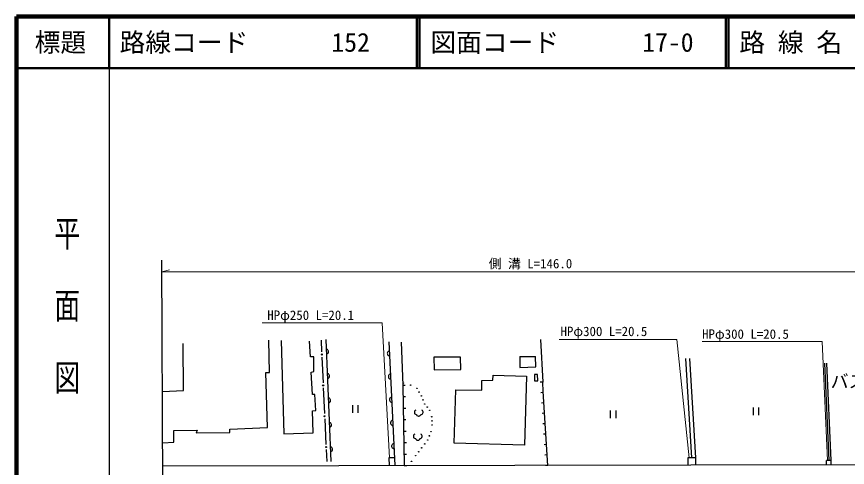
# Model space of a CAD drawing. Units: millimetres, scale not verified. Extents: x 40000 to 680000, y 20000 to 380000.
# Drawn here: x 40000 to 201375, y 292430 to 380000 of the extents above; entities that cross this region are included whole.
import ezdxf
from ezdxf.enums import TextEntityAlignment as Align

# ---------------------------------------------------------------- set-up
doc = ezdxf.new("R2010")
doc.units = ezdxf.units.MM
doc.header["$LTSCALE"] = 1000
for name, color, linetype, lineweight in [('M-BGD', 7, 'Continuous', 25), ('M-BMK-OTRS', 5, 'Continuous', 25), ('M-STR-HTXT', 7, 'Continuous', 13), ('M-TTL', 2, 'Continuous', 140), ('M-TTL-BAND', 7, 'Continuous', 25), ('M-TTL-LINE', 7, 'Continuous', 50)]:
    doc.layers.add(name, color=color, linetype=linetype, lineweight=lineweight)
doc.layers.add('M-TTL-TXT', color=7, linetype='Continuous')
doc.styles.add('@ＭＳ ゴシック', font='')
doc.styles.add('ＭＳ ゴシック', font='')
doc.styles.get('@ＭＳ ゴシック').set_extended_font_data('@MS Gothic')
doc.styles.get('ＭＳ ゴシック').set_extended_font_data('MS Gothic')

msp = doc.modelspace()

# ---------------------------------------------------------------- linework, layer by layer
at = {"layer": 'M-BGD'}
for p, q in [((72440, 307342), (72358, 316504)), ((89117, 310878), (88984, 317114)), ((91372, 317058), (91918, 298969)), ((97098, 313876), (96917, 316954)), ((99134, 317148), (99241, 314858)), ((100071, 317290), (101052, 293583)), ((112325, 316829), (113451, 292771)), ((114666, 316760), (114993, 308412)), ((141753, 317261), (142207, 308996)), ((100270, 315384), (100148, 315419)), ((100372, 315328), (100270, 315384)), ((100476, 315232), (100372, 315328)), ((100540, 315135), (100476, 315232)), ((100501, 314633), (100557, 314735)), ((100585, 315017), (100540, 315135)), ((100557, 314735), (100592, 314857)), ((100592, 314857), (100585, 315017)), ((112040, 314758), (112006, 314637)), ((112095, 314861), (112040, 314758)), ((112191, 314965), (112095, 314861)), ((112288, 315030), (112191, 314965)), ((112406, 315076), (112288, 315030)), ((97714, 313881), (97098, 313876)), ((97740, 311032), (97714, 313881)), ((99288, 313859), (99522, 308865)), ((100189, 314420), (100308, 314465)), ((100308, 314465), (100405, 314529)), ((100405, 314529), (100501, 314633)), ((112006, 314637), (112013, 314477)), ((112013, 314477), (112059, 314359)), ((112059, 314359), (112123, 314262)), ((112123, 314262), (112228, 314166)), ((112228, 314166), (112330, 314111)), ((112330, 314111), (112452, 314077)), ((126247, 313873), (121068, 313827)), ((121068, 313827), (121090, 311390)), ((126268, 311436), (126247, 313873)), ((137720, 313975), (140766, 314003)), ((137720, 313975), (137739, 311843)), ((140886, 311973), (140766, 314003)), ((169913, 313552), (171111, 294269)), ((170726, 313559), (171857, 294276)), ((137739, 311843), (140886, 311973)), ((196912, 312653), (197777, 293754)), ((197306, 312694), (198173, 293754)), ((88424, 310872), (89117, 310878)), ((88751, 300172), (88424, 310872)), ((97201, 310951), (97740, 311032)), ((97471, 306564), (97201, 310951)), ((100466, 310642), (100344, 310678)), ((100568, 310587), (100466, 310642)), ((100672, 310491), (100568, 310587)), ((100601, 309787), (100697, 309891)), ((100736, 310393), (100672, 310491)), ((100697, 309891), (100753, 309994)), ((100781, 310275), (100736, 310393)), ((100753, 309994), (100788, 310115)), ((100788, 310115), (100781, 310275)), ((112248, 310253), (112214, 310131)), ((112214, 310131), (112221, 309971)), ((112221, 309971), (112267, 309853)), ((112304, 310356), (112248, 310253)), ((112267, 309853), (112332, 309756)), ((112399, 310460), (112304, 310356)), ((112496, 310525), (112399, 310460)), ((112614, 310570), (112496, 310525)), ((121090, 311390), (126268, 311436)), ((132481, 309359), (132573, 310376)), ((132573, 310376), (139070, 310119)), ((139070, 310119), (138686, 296722)), ((141204, 310453), (140595, 310447)), ((140595, 310447), (140606, 309229)), ((141215, 309234), (141204, 310453)), ((100386, 309678), (100504, 309723)), ((100504, 309723), (100601, 309787)), ((112332, 309756), (112436, 309661)), ((112436, 309661), (112539, 309606)), ((112539, 309606), (112660, 309571)), ((114993, 308412), (115493, 308421)), ((114993, 308412), (115301, 292775)), ((130349, 309340), (132481, 309359)), ((130366, 307411), (130349, 309340)), ((140606, 309229), (141215, 309234)), ((142207, 308996), (141708, 308969)), ((142306, 307186), (142207, 308996)), ((68325, 307155), (72440, 307342)), ((99569, 307866), (99803, 302871)), ((124974, 297107), (125288, 307467)), ((125288, 307467), (130366, 307411)), ((142320, 306974), (141821, 306942)), ((143215, 292825), (142306, 307186)), ((97933, 306568), (97471, 306564)), ((98115, 303490), (97933, 306568)), ((100662, 305901), (100541, 305936)), ((100765, 305845), (100662, 305901)), ((100700, 304982), (100798, 305046)), ((100869, 305750), (100765, 305845)), ((100798, 305046), (100893, 305150)), ((100933, 305652), (100869, 305750)), ((100893, 305150), (100949, 305252)), ((100978, 305534), (100933, 305652)), ((100949, 305252), (100984, 305374)), ((100984, 305374), (100978, 305534)), ((112457, 305748), (112422, 305626)), ((112422, 305626), (112430, 305466)), ((112430, 305466), (112475, 305348)), ((112512, 305850), (112457, 305748)), ((112475, 305348), (112540, 305251)), ((112607, 305955), (112512, 305850)), ((112540, 305251), (112644, 305156)), ((112705, 306019), (112607, 305955)), ((112644, 305156), (112747, 305100)), ((112823, 306065), (112705, 306019)), ((112747, 305100), (112869, 305066)), ((115037, 306178), (115537, 306188)), ((97499, 303407), (98115, 303490)), ((97614, 299173), (97499, 303407)), ((100582, 304937), (100700, 304982)), ((105222, 304503), (105222, 303003)), ((106362, 303003), (106362, 304503)), ((115081, 303944), (115581, 303954)), ((117390, 303472), (117289, 303335)), ((117525, 303541), (117390, 303472)), ((118818, 303484), (118681, 303551)), ((118921, 303349), (118818, 303484)), ((142448, 304953), (141949, 304921)), ((155306, 303508), (155306, 302008)), ((156446, 302008), (156446, 303508)), ((183051, 304077), (183051, 302577)), ((184191, 302577), (184191, 304077)), ((99850, 301873), (100084, 296878)), ((117289, 303335), (117256, 303198)), ((117256, 303198), (117257, 303062)), ((117257, 303062), (117293, 302927)), ((117293, 302927), (117361, 302825)), ((117361, 302825), (117464, 302758)), ((117464, 302758), (117600, 302725)), ((117600, 302725), (117668, 302726)), ((117668, 302726), (117703, 302624)), ((117703, 302624), (117772, 302523)), ((117772, 302523), (117909, 302422)), ((117909, 302422), (118045, 302389)), ((118045, 302389), (118181, 302391)), ((118181, 302391), (118283, 302426)), ((118283, 302426), (118418, 302495)), ((118418, 302495), (118486, 302563)), ((118486, 302563), (118519, 302632)), ((118519, 302632), (118552, 302734)), ((118552, 302734), (118620, 302735)), ((118620, 302735), (118756, 302770)), ((118756, 302770), (118857, 302839)), ((118857, 302839), (118924, 302941)), ((118956, 303214), (118921, 303349)), ((118924, 302941), (118957, 303078)), ((118957, 303078), (118956, 303214)), ((142576, 302931), (142077, 302900)), ((81438, 299876), (88751, 300172)), ((100858, 301160), (100737, 301195)), ((100778, 300196), (100897, 300241)), ((100961, 301104), (100858, 301160)), ((100897, 300241), (100994, 300305)), ((101065, 301008), (100961, 301104)), ((100994, 300305), (101090, 300409)), ((101129, 300911), (101065, 301008)), ((101090, 300409), (101146, 300511)), ((101174, 300793), (101129, 300911)), ((101146, 300511), (101181, 300633)), ((101181, 300633), (101174, 300793)), ((112665, 301242), (112631, 301121)), ((112631, 301121), (112638, 300961)), ((112638, 300961), (112684, 300843)), ((112721, 301345), (112665, 301242)), ((112684, 300843), (112748, 300746)), ((112816, 301450), (112721, 301345)), ((112748, 300746), (112853, 300650)), ((112913, 301514), (112816, 301450)), ((112853, 300650), (112956, 300595)), ((113031, 301560), (112913, 301514)), ((112956, 300595), (113077, 300561)), ((115125, 301710), (115625, 301720)), ((142704, 300910), (142205, 300878)), ((70507, 299625), (75049, 299665)), ((70527, 297315), (70507, 299625)), ((75049, 299665), (74900, 299125)), ((74900, 299125), (81444, 299183)), ((81444, 299183), (81438, 299876)), ((91918, 298969), (97614, 299173)), ((115169, 299476), (115669, 299486)), ((117110, 298658), (117077, 298522)), ((117211, 298795), (117110, 298658)), ((117346, 298865), (117211, 298795)), ((118638, 298808), (118502, 298875)), ((118742, 298673), (118638, 298808)), ((118777, 298537), (118742, 298673)), ((142832, 298889), (142333, 298857)), ((68374, 297219), (70527, 297315)), ((113024, 296944), (112929, 296840)), ((113121, 297009), (113024, 296944)), ((113239, 297054), (113121, 297009)), ((115213, 297242), (115713, 297252)), ((117077, 298522), (117078, 298386)), ((117078, 298386), (117113, 298250)), ((117113, 298250), (117182, 298149)), ((117182, 298149), (117285, 298082)), ((117285, 298082), (117421, 298049)), ((117421, 298049), (117489, 298050)), ((117489, 298050), (117524, 297948)), ((117524, 297948), (117593, 297847)), ((117593, 297847), (117730, 297746)), ((117730, 297746), (117866, 297713)), ((117866, 297713), (118002, 297714)), ((118002, 297714), (118104, 297749)), ((118104, 297749), (118239, 297818)), ((118239, 297818), (118307, 297887)), ((118307, 297887), (118340, 297955)), ((118340, 297955), (118373, 298058)), ((118373, 298058), (118441, 298058)), ((118441, 298058), (118577, 298093)), ((118577, 298093), (118678, 298162)), ((118678, 298162), (118745, 298265)), ((118745, 298265), (118778, 298401)), ((118778, 298401), (118777, 298537)), ((138686, 296722), (124974, 297107)), ((100131, 295879), (100238, 293589)), ((101055, 296418), (100933, 296453)), ((100975, 295454), (101093, 295499)), ((101157, 296363), (101055, 296418)), ((101093, 295499), (101190, 295563)), ((101261, 296267), (101157, 296363)), ((101190, 295563), (101286, 295667)), ((101325, 296169), (101261, 296267)), ((101286, 295667), (101342, 295770)), ((101370, 296051), (101325, 296169)), ((101342, 295770), (101377, 295891)), ((101377, 295891), (101370, 296051)), ((112874, 296737), (112839, 296615)), ((112839, 296615), (112847, 296456)), ((112847, 296456), (112892, 296338)), ((112929, 296840), (112874, 296737)), ((112892, 296338), (112957, 296240)), ((112957, 296240), (113061, 296145)), ((113061, 296145), (113164, 296090)), ((113164, 296090), (113286, 296055)), ((142960, 296867), (142461, 296836)), ((113367, 294302), (112330, 294271)), ((112330, 294271), (112343, 292769)), ((115257, 295009), (115757, 295018)), ((143087, 294846), (142588, 294814)), ((171857, 294276), (170390, 294263)), ((170390, 294263), (170402, 292873)), ((171857, 294276), (171857, 292876)), ((197307, 292969), (197300, 293754)), ((198173, 293754), (197300, 293754)), ((198173, 293754), (198181, 292923)), ((215100, 292953), (68396, 292691)), ((115301, 292775), (115801, 292785)), ((143215, 292825), (142716, 292793))]:
    msp.add_line(p, q, dxfattribs=at)
for centre, radius in [((99265, 314359), 100), ((99546, 308365), 100), ((115097, 308796), 50), ((116529, 308419), 50), ((117746, 307780), 50), ((118186, 307048), 50), ((118625, 306317), 50), ((118952, 305537), 50), ((119279, 304757), 50), ((119766, 304137), 50), ((120252, 303517), 50), ((99827, 302372), 100), ((120652, 302266), 50), ((120681, 301465), 50), ((120710, 300664), 50), ((120188, 298560), 50), ((120505, 299364), 50), ((119282, 296994), 50), ((119870, 297757), 50), ((100108, 296379), 100), ((118105, 295468), 50), ((118693, 296231), 50), ((117517, 294706), 50), ((116704, 293616), 50)]:
    msp.add_circle(centre, radius, dxfattribs=at)
at = {"layer": 'M-BMK-OTRS'}
msp.add_line((68439, 283938), (68201, 332657), dxfattribs=at)
at = {"layer": 'M-STR-HTXT'}
for p, q in [((68212, 330397), (69712, 330817)), ((68212, 330397), (215090, 330397)), ((111031, 320508), (87678, 320508)), ((112462, 294275), (111031, 320508)), ((168255, 317294), (145380, 317294)), ((168255, 317294), (170612, 294265)), ((196483, 316876), (173173, 316876)), ((197484, 293754), (196483, 316876))]:
    msp.add_line(p, q, dxfattribs=at)
at = {"layer": 'M-TTL'}
for p, q in [((40000, 380000), (40000, 20000)), ((680000, 380000), (40000, 380000))]:
    msp.add_line(p, q, dxfattribs=at)
at = {"layer": 'M-TTL-BAND'}
msp.add_line((58000, 370000), (58000, 20000), dxfattribs=at)
at = {"layer": 'M-TTL-LINE'}
for p, q in [((58000, 380000), (58000, 370000)), ((117750, 380000), (117750, 370000)), ((118250, 380000), (118250, 370000)), ((177750, 380000), (177750, 370000)), ((178250, 380000), (178250, 370000)), ((40000, 370000), (680000, 370000))]:
    msp.add_line(p, q, dxfattribs=at)

# ---------------------------------------------------------------- texts
at = {"layer": 'M-BGD', "style": 'ＭＳ ゴシック'}
msp.add_text('バスラーメン', height=2566, dxfattribs=at).set_placement((198116, 307101), align=Align.BOTTOM_LEFT)
at = {"layer": 'M-STR-HTXT', "style": 'ＭＳ ゴシック'}
for s, p in [('側 溝 L=146.0', (131703, 330546)), ('HPφ250 L=20.1', (88693, 320531)), ('HPφ300 L=20.5', (145653, 317387)), ('HPφ300 L=20.5', (173157, 316865))]:
    msp.add_text(s, height=1833, dxfattribs=at).set_placement(p, align=Align.BOTTOM_LEFT)
at = {"layer": 'M-TTL-BAND', "style": '@ＭＳ ゴシック', "width": 1.4}
msp.add_text('平  面  図', height=3666, rotation=270, dxfattribs=at).set_placement((49777, 306475), align=Align.MIDDLE_RIGHT)
at = {"layer": 'M-TTL-TXT', "style": 'ＭＳ ゴシック'}
msp.add_text('標題', height=3666, dxfattribs=at).set_placement((48500, 375000), align=Align.MIDDLE_CENTER)
for s, p in [('路線コード', (60000, 375000)), ('152', (101142, 375000)), ('図面コード', (120380, 375000)), ('17-0', (161521, 375000)), ('路 線 名', (180380, 375000))]:
    msp.add_text(s, height=3666, dxfattribs=at).set_placement(p, align=Align.MIDDLE_LEFT)

doc.saveas('drawing.dxf')
